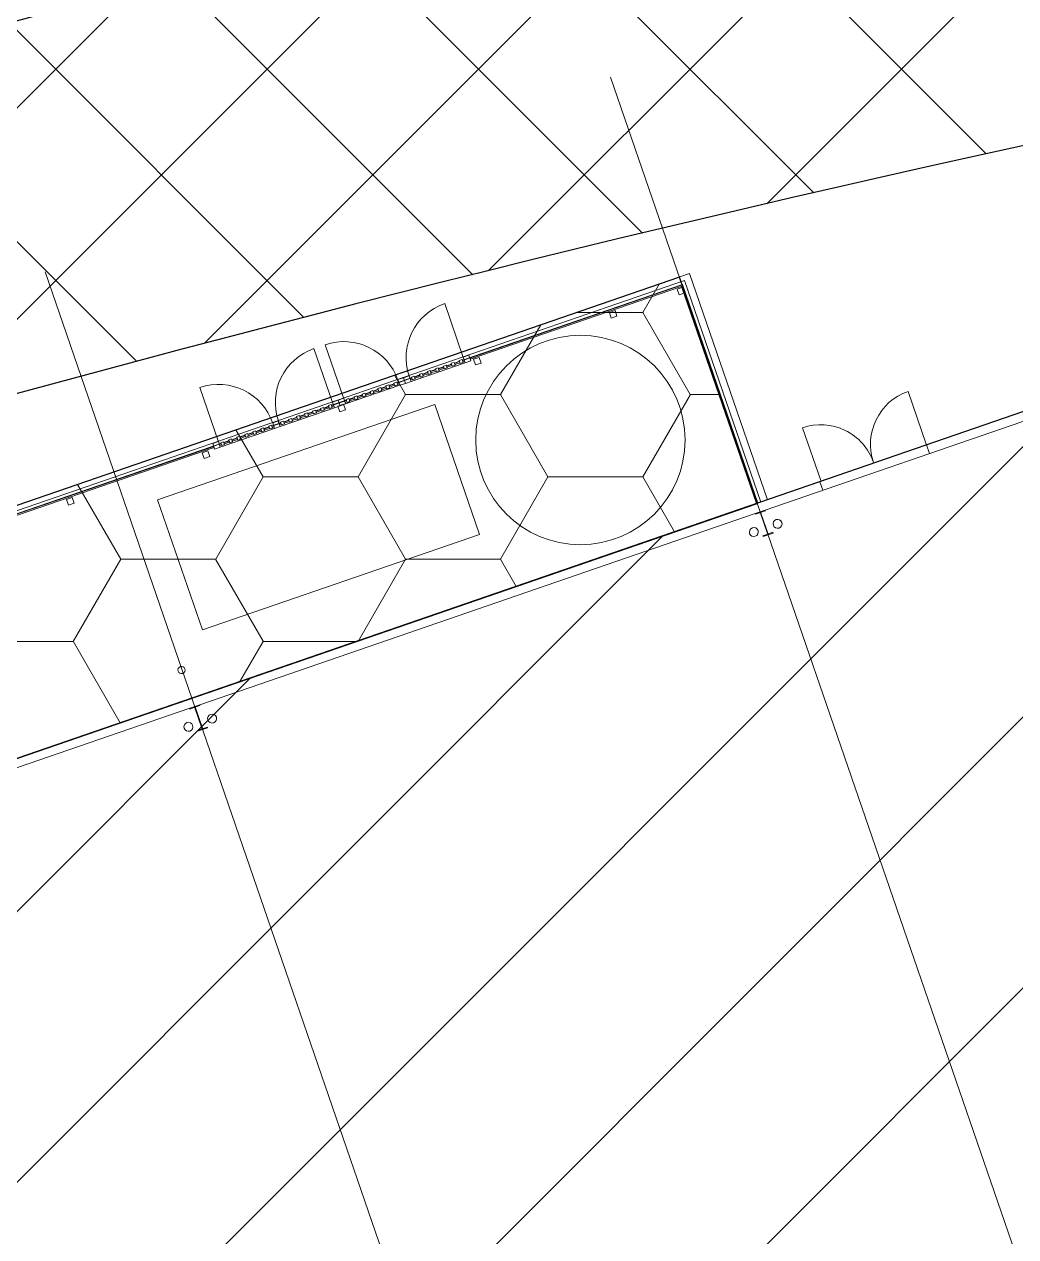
# Model space of a CAD drawing. Header units: millimetres. Extents: x 674 to 609626, y -20132 to 4061356.
# Drawn here: x 138259 to 154839, y 4012758 to 4033027 of the extents above; entities that cross this region are included whole.
import ezdxf

# ---------------------------------------------------------------- set-up
doc = ezdxf.new("R2010")
doc.units = ezdxf.units.MM
for name, color, linetype, lineweight in [('A-000-M_MASS', 13, 'Continuous', 25), ('A-010-M_LINE', 90, 'Continuous', 18), ('A-214-M_CURT_WALL', 52, 'Continuous', 13), ('A-230-M_FLOOR', 192, 'Continuous', 13), ('A-325-M_DOOR', 31, 'Continuous', 13), ('A-325-M_DOOR_PANEL', 31, 'Continuous', 13), ('F-670-M_FSP', 13, 'Continuous', 13), ('M-520-M_DRAINAGE_FW', 2, 'Continuous', 13), ('P-500-M_PLMB_EQPM', 2, 'Continuous', 13), ('S-280-M_COLUMN', 52, 'Continuous', 13), ('S-280-M_STRUCT_FRAME', 12, 'Continuous', 13), ('Z-030-M_GRID', 191, 'Continuous', 13), ('Z-060-M_DETAIL', 92, 'Continuous', 25)]:
    doc.layers.add(name, color=color, linetype=linetype, lineweight=lineweight)

# ---------------------------------------------------------------- blocks, each defined once
blk = doc.blocks.new('X_Door-Panel-Hinge-Standard - Standard-3351107-S0_021 - GROUND LOADING PLAN')
at = {"layer": 'A-325-M_DOOR', "lineweight": 5}
blk.add_arc((-472, -20), 932, 270, 0, dxfattribs=at)
at = {"layer": 'A-325-M_DOOR_PANEL', "lineweight": 5}
blk.add_line((-472, -20), (-472, -952), dxfattribs=at)
blk = doc.blocks.new('X_Door-Panel-Hinge-Standard - Standard-3351174-S0_021 - GROUND LOADING PLAN')
at = {"layer": 'A-325-M_DOOR', "lineweight": 5}
blk.add_arc((-472, 20), 932, 360, 90, dxfattribs=at)
at = {"layer": 'A-325-M_DOOR_PANEL', "lineweight": 5}
blk.add_line((-472, 20), (-472, 952), dxfattribs=at)
blk = doc.blocks.new('Hydrant_double5 - Hydrant_double-1019381-S0_021 - GROUND LOADING PLAN')
at = {"layer": 'F-670-M_FSP', "lineweight": 5}
for start, end in [(19.0004, 199.0004), (199.0004, 19.0004)]:
    blk.add_arc((-2397820, 3973209), 60, start, end, dxfattribs=at)
blk = doc.blocks.new('Mechanical - Condensers - Mechanical - Condensers-1249279-S0_021 - GROUND LOADING PLAN')
at = {"layer": 'A-000-M_MASS', "lineweight": 5}
for p, q in [((-2378378, 4026673), (-2383011, 4025077)), ((-2377630, 4024498), (-2378378, 4026673)), ((-2383011, 4025077), (-2382263, 4022903)), ((-2382263, 4022903), (-2377630, 4024498))]:
    blk.add_line(p, q, dxfattribs=at)
blk = doc.blocks.new('Water Tanks - Water Tanks-1306764-S0_021 - GROUND LOADING PLAN')
at = {"layer": 'P-500-M_PLMB_EQPM', "lineweight": 5}
for start, end in [(0, 180), (180, 0)]:
    blk.add_arc((-2375468, 4026354), 1750, start, end, dxfattribs=at)
blk = doc.blocks.new('Downpipe - L Spreader - Default-3252010-S0_021 - GROUND LOADING PLAN')
at = {"layer": 'M-520-M_DRAINAGE_FW', "lineweight": 5}
for start, end in [(0, 180), (180, 0)]:
    blk.add_arc((-40, 150), 75, start, end, dxfattribs=at)
blk = doc.blocks.new('Downpipe - L Spreader - Default-3251983-S0_021 - GROUND LOADING PLAN')
at = {"layer": 'M-520-M_DRAINAGE_FW', "lineweight": 5}
for start, end in [(360, 180), (180, 360)]:
    blk.add_arc((-40, -150), 75, start, end, dxfattribs=at)
blk = doc.blocks.new('Structural Framing 11 - Structural Framing 1-1640090-S0_021 - GROUND LOADING PLAN')
at = {"layer": 'S-280-M_STRUCT_FRAME', "lineweight": 5}
for p, q in [((-2382307, 4021650), (-2382475, 4021592)), ((-2382475, 4021592), (-2382471, 4021580)), ((-2382471, 4021580), (-2382402, 4021604)), ((-2382387, 4021597), (-2382271, 4021259)), ((-2382263, 4021261), (-2382380, 4021599)), ((-2382373, 4021614), (-2382303, 4021638)), ((-2382303, 4021638), (-2382307, 4021650)), ((-2382278, 4021244), (-2382347, 4021220)), ((-2382347, 4021220), (-2382343, 4021208)), ((-2382343, 4021208), (-2382175, 4021266)), ((-2382179, 4021278), (-2382249, 4021254)), ((-2382175, 4021266), (-2382179, 4021278))]:
    blk.add_line(p, q, dxfattribs=at)
for centre, start, end in [((-2382398, 4021593), 19.0004, 109.0004), ((-2382369, 4021603), 109.0004, 199.0004), ((-2382281, 4021255), 289.0004, 19.0004), ((-2382253, 4021265), 199.0004, 289.0004)]:
    blk.add_arc(centre, 11.4, start, end, dxfattribs=at)
blk = doc.blocks.new('Structural Framing 50 - Structural Framing 1-1640149-S0_021 - GROUND LOADING PLAN')
at = {"layer": 'S-280-M_STRUCT_FRAME', "lineweight": 5}
for p, q in [((-2372852, 4024906), (-2373020, 4024848)), ((-2373020, 4024848), (-2373016, 4024835)), ((-2373016, 4024835), (-2372946, 4024859)), ((-2372932, 4024852), (-2372816, 4024514)), ((-2372808, 4024517), (-2372925, 4024855)), ((-2372918, 4024869), (-2372848, 4024893)), ((-2372848, 4024893), (-2372852, 4024906)), ((-2372823, 4024500), (-2372892, 4024476)), ((-2372892, 4024476), (-2372888, 4024464)), ((-2372888, 4024464), (-2372720, 4024522)), ((-2372724, 4024534), (-2372794, 4024510)), ((-2372720, 4024522), (-2372724, 4024534))]:
    blk.add_line(p, q, dxfattribs=at)
for centre, start, end in [((-2372943, 4024849), 19.0004, 109.0004), ((-2372914, 4024859), 109.0004, 199.0004), ((-2372826, 4024511), 289.0004, 19.0004), ((-2372797, 4024521), 199.0004, 289.0004)]:
    blk.add_arc(centre, 11.4, start, end, dxfattribs=at)
blk = doc.blocks.new('Curtain_Wall_Batten_Door - Louvre Single Door-3241633-S0_021 - GROUND LOADING PLAN')
at = {"layer": 'A-325-M_DOOR', "lineweight": 5}
for p, q in [((-398, 33), (-448, 33)), ((-448, 33), (-448, -17)), ((-398, -17), (-398, 33)), ((-257, 33), (-307, 33)), ((-307, 33), (-307, -17)), ((-257, -17), (-257, 33)), ((-116, 33), (-166, 33)), ((-166, 33), (-166, -17)), ((-116, -17), (-116, 33)), ((25, 33), (-25, 33)), ((-25, 33), (-25, -17)), ((25, -17), (25, 33)), ((166, 33), (116, 33)), ((116, 33), (116, -17)), ((166, -17), (166, 33)), ((307, 33), (257, 33)), ((257, 33), (257, -17)), ((307, -17), (307, 33)), ((448, 33), (398, 33)), ((398, 33), (398, -17)), ((448, -17), (448, 33)), ((-448, -17), (-398, -17)), ((-307, -17), (-257, -17)), ((-166, -17), (-116, -17)), ((-25, -17), (25, -17)), ((116, -17), (166, -17)), ((257, -17), (307, -17)), ((398, -17), (448, -17))]:
    blk.add_line(p, q, dxfattribs=at)
blk.add_arc((478, -42), 956, 180, 270, dxfattribs=at)
at = {"layer": 'A-325-M_DOOR_PANEL', "lineweight": 5}
blk.add_line((478, -42), (478, -998), dxfattribs=at)
blk = doc.blocks.new('Rectangular Mullion - 100 x 100mm-2718796-S0_021 - GROUND LOADING PLAN')
at = {"layer": 'A-214-M_CURT_WALL', "lineweight": 5}
blk.add_line((-2409267, 4016549), (-2408362, 4016861), dxfattribs=at)
blk = doc.blocks.new('Rectangular Mullion - 100 x 100mm-1765060-S0_021 - GROUND LOADING PLAN')
at = {"layer": 'A-214-M_CURT_WALL', "lineweight": 5}
for p, q in [((-100, 50), (0, 50)), ((-100, -50), (-100, 50)), ((0, 50), (0, -50)), ((0, -50), (-100, -50))]:
    blk.add_line(p, q, dxfattribs=at)
blk = doc.blocks.new('Rectangular Mullion - 100 x 100mm-1765061-S0_021 - GROUND LOADING PLAN')
at = {"layer": 'A-214-M_CURT_WALL', "lineweight": 5}
for p, q in [((0, 50), (-100, 50)), ((-100, 50), (-100, -50)), ((0, -50), (0, 50)), ((-100, -50), (0, -50))]:
    blk.add_line(p, q, dxfattribs=at)
blk = doc.blocks.new('Curtain_Wall_Batten_Door - Louvre Single Door-3241557-S0_021 - GROUND LOADING PLAN')
at = {"layer": 'A-325-M_DOOR', "lineweight": 5}
for p, q in [((-398, 17), (-448, 17)), ((-448, 17), (-448, -33)), ((-398, -33), (-398, 17)), ((-257, 17), (-307, 17)), ((-307, 17), (-307, -33)), ((-257, -33), (-257, 17)), ((-116, 17), (-166, 17)), ((-166, 17), (-166, -33)), ((-116, -33), (-116, 17)), ((25, 17), (-25, 17)), ((-25, 17), (-25, -33)), ((25, -33), (25, 17)), ((166, 17), (116, 17)), ((116, 17), (116, -33)), ((166, -33), (166, 17)), ((307, 17), (257, 17)), ((257, 17), (257, -33)), ((307, -33), (307, 17)), ((448, 17), (398, 17)), ((398, 17), (398, -33)), ((448, -33), (448, 17)), ((-448, -33), (-398, -33)), ((-307, -33), (-257, -33)), ((-166, -33), (-116, -33)), ((-25, -33), (25, -33)), ((116, -33), (166, -33)), ((257, -33), (307, -33)), ((398, -33), (448, -33))]:
    blk.add_line(p, q, dxfattribs=at)
blk.add_arc((478, 42), 956, 90, 180, dxfattribs=at)
at = {"layer": 'A-325-M_DOOR_PANEL', "lineweight": 5}
blk.add_line((478, 42), (478, 998), dxfattribs=at)
blk = doc.blocks.new('Rectangular Mullion - 100 x 100mm-1674794-S0_021 - GROUND LOADING PLAN')
at = {"layer": 'A-214-M_CURT_WALL', "lineweight": 5}
blk.add_line((-2407269, 4017237), (-2408173, 4016926), dxfattribs=at)
blk = doc.blocks.new('Rectangular Mullion - 100 x 100mm-1677029-S0_021 - GROUND LOADING PLAN')
at = {"layer": 'A-214-M_CURT_WALL', "lineweight": 5}
for p, q in [((-100, 50), (0, 50)), ((-100, -50), (-100, 50)), ((0, 50), (0, -50)), ((0, -50), (-100, -50))]:
    blk.add_line(p, q, dxfattribs=at)
blk = doc.blocks.new('Rectangular Mullion - 100 x 100mm-1677030-S0_021 - GROUND LOADING PLAN')
at = {"layer": 'A-214-M_CURT_WALL', "lineweight": 5}
for p, q in [((0, 50), (-100, 50)), ((-100, 50), (-100, -50)), ((0, -50), (0, 50)), ((-100, -50), (0, -50))]:
    blk.add_line(p, q, dxfattribs=at)
blk = doc.blocks.new('Curtain_Wall_Batten_Door - Louvre Single Door-3346503-S0_021 - GROUND LOADING PLAN')
at = {"layer": 'A-325-M_DOOR', "lineweight": 5}
for p, q in [((-400, 33), (-450, 33)), ((-450, 33), (-450, -17)), ((-400, -17), (-400, 33)), ((-258, 33), (-308, 33)), ((-308, 33), (-308, -17)), ((-258, -17), (-258, 33)), ((-117, 33), (-167, 33)), ((-167, 33), (-167, -17)), ((-117, -17), (-117, 33)), ((25, 33), (-25, 33)), ((-25, 33), (-25, -17)), ((25, -17), (25, 33)), ((167, 33), (117, 33)), ((117, 33), (117, -17)), ((167, -17), (167, 33)), ((308, 33), (258, 33)), ((258, 33), (258, -17)), ((308, -17), (308, 33)), ((450, 33), (400, 33)), ((400, 33), (400, -17)), ((450, -17), (450, 33)), ((-450, -17), (-400, -17)), ((-308, -17), (-258, -17)), ((-167, -17), (-117, -17)), ((-25, -17), (25, -17)), ((117, -17), (167, -17)), ((258, -17), (308, -17)), ((400, -17), (450, -17))]:
    blk.add_line(p, q, dxfattribs=at)
blk.add_arc((480, -42), 960, 180, 270, dxfattribs=at)
at = {"layer": 'A-325-M_DOOR_PANEL', "lineweight": 5}
blk.add_line((480, -42), (480, -1002), dxfattribs=at)
blk = doc.blocks.new('Rectangular Mullion - 100 x 100mm-3346502-S0_021 - GROUND LOADING PLAN')
at = {"layer": 'A-214-M_CURT_WALL', "lineweight": 5}
blk.add_line((-2381963, 4025958), (-2381055, 4026271), dxfattribs=at)
blk = doc.blocks.new('Rectangular Mullion - LVR002 - Swaged Louvre-3346311-S0_021 - GROUND LOADING PLAN')
at = {"layer": 'A-214-M_CURT_WALL', "lineweight": 5}
for p, q in [((-2377791, 4027446), (-2374237, 4028670)), ((-2374249, 4028644), (-2377784, 4027427)), ((-2378447, 4027220), (-2378361, 4027249)), ((-2378314, 4027266), (-2378228, 4027295)), ((-2378221, 4027276), (-2378307, 4027247)), ((-2378181, 4027312), (-2378095, 4027341)), ((-2378088, 4027322), (-2378174, 4027293)), ((-2378047, 4027358), (-2377961, 4027387)), ((-2377955, 4027368), (-2378041, 4027339)), ((-2377914, 4027403), (-2377886, 4027413)), ((-2377879, 4027394), (-2377907, 4027385)), ((-2378790, 4027102), (-2378761, 4027112)), ((-2378755, 4027093), (-2378783, 4027083)), ((-2378714, 4027128), (-2378628, 4027158)), ((-2378622, 4027139), (-2378708, 4027109)), ((-2378581, 4027174), (-2378495, 4027203)), ((-2378488, 4027185), (-2378574, 4027155)), ((-2378355, 4027230), (-2378441, 4027201)), ((-2379541, 4026843), (-2379455, 4026873)), ((-2379448, 4026854), (-2379534, 4026824)), ((-2379407, 4026889), (-2379321, 4026919)), ((-2379315, 4026900), (-2379401, 4026870)), ((-2379274, 4026935), (-2379188, 4026965)), ((-2379181, 4026946), (-2379267, 4026916)), ((-2379141, 4026981), (-2379054, 4027011)), ((-2379048, 4026992), (-2379134, 4026962)), ((-2379007, 4027027), (-2378979, 4027037)), ((-2378972, 4027018), (-2379001, 4027008)), ((-2380101, 4026651), (-2380072, 4026660)), ((-2380066, 4026641), (-2380094, 4026632)), ((-2379883, 4026725), (-2379855, 4026735)), ((-2379848, 4026716), (-2379877, 4026706)), ((-2379807, 4026751), (-2379721, 4026781)), ((-2379715, 4026762), (-2379801, 4026733)), ((-2379674, 4026797), (-2379588, 4026827)), ((-2379581, 4026808), (-2379668, 4026778)), ((-2380767, 4026421), (-2380681, 4026451)), ((-2380634, 4026467), (-2380548, 4026496)), ((-2380541, 4026478), (-2380627, 4026448)), ((-2380501, 4026513), (-2380415, 4026542)), ((-2380408, 4026523), (-2380494, 4026494)), ((-2380367, 4026559), (-2380281, 4026588)), ((-2380275, 4026569), (-2380361, 4026540)), ((-2380234, 4026605), (-2380148, 4026634)), ((-2380141, 4026615), (-2380227, 4026586)), ((-2381367, 4026214), (-2381280, 4026244)), ((-2381233, 4026260), (-2381147, 4026290)), ((-2381140, 4026271), (-2381227, 4026242)), ((-2381099, 4026307), (-2381071, 4026316)), ((-2381064, 4026297), (-2381093, 4026288)), ((-2380976, 4026349), (-2380948, 4026359)), ((-2380941, 4026340), (-2380970, 4026330)), ((-2380901, 4026375), (-2380815, 4026405)), ((-2380808, 4026386), (-2380894, 4026356)), ((-2380675, 4026432), (-2380761, 4026402)), ((-2381903, 4026030), (-2381816, 4026060)), ((-2381810, 4026041), (-2381896, 4026011)), ((-2381769, 4026076), (-2381682, 4026106)), ((-2381676, 4026087), (-2381763, 4026057)), ((-2381635, 4026122), (-2381548, 4026152)), ((-2381542, 4026133), (-2381629, 4026103)), ((-2381501, 4026168), (-2381414, 4026198)), ((-2381408, 4026179), (-2381495, 4026149)), ((-2381274, 4026225), (-2381361, 4026195)), ((-2386851, 4024326), (-2382073, 4025971)), ((-2382067, 4025952), (-2386844, 4024307)), ((-2381979, 4026004), (-2381950, 4026014)), ((-2381944, 4025995), (-2381972, 4025985)), ((-2387240, 4024192), (-2387154, 4024222)), ((-2387107, 4024238), (-2387021, 4024268)), ((-2387014, 4024249), (-2387101, 4024219)), ((-2386974, 4024284), (-2386945, 4024294)), ((-2386939, 4024275), (-2386967, 4024265)), ((-2387774, 4024008), (-2387688, 4024038)), ((-2387681, 4024019), (-2387767, 4023989)), ((-2387640, 4024054), (-2387554, 4024084)), ((-2387548, 4024065), (-2387634, 4024035)), ((-2387507, 4024100), (-2387421, 4024130)), ((-2387415, 4024111), (-2387501, 4024081)), ((-2387374, 4024146), (-2387288, 4024176)), ((-2387281, 4024157), (-2387367, 4024127)), ((-2387148, 4024203), (-2387234, 4024173)), ((-2388334, 4023816), (-2388248, 4023845)), ((-2388241, 4023826), (-2388327, 4023797)), ((-2388200, 4023861), (-2388114, 4023891)), ((-2388108, 4023872), (-2388194, 4023843)), ((-2388067, 4023907), (-2388039, 4023917)), ((-2388032, 4023898), (-2388060, 4023888)), ((-2387849, 4023982), (-2387821, 4023992)), ((-2387815, 4023973), (-2387843, 4023963)), ((-2388943, 4023606), (-2388914, 4023616)), ((-2388867, 4023632), (-2388781, 4023661)), ((-2388775, 4023643), (-2388861, 4023613)), ((-2388734, 4023678), (-2388648, 4023707)), ((-2388641, 4023688), (-2388727, 4023659)), ((-2388600, 4023724), (-2388514, 4023753)), ((-2388508, 4023734), (-2388594, 4023705)), ((-2388467, 4023770), (-2388381, 4023799)), ((-2388374, 4023780), (-2388461, 4023751)), ((-2389560, 4023393), (-2389474, 4023423)), ((-2389468, 4023404), (-2389554, 4023374)), ((-2389427, 4023439), (-2389341, 4023469)), ((-2389334, 4023450), (-2389420, 4023420)), ((-2389294, 4023485), (-2389208, 4023515)), ((-2389201, 4023496), (-2389287, 4023466)), ((-2389160, 4023531), (-2389132, 4023541)), ((-2389125, 4023522), (-2389154, 4023512)), ((-2388908, 4023597), (-2388936, 4023587)), ((-2390036, 4023229), (-2390008, 4023239)), ((-2390001, 4023220), (-2390030, 4023210)), ((-2389960, 4023255), (-2389874, 4023285)), ((-2389868, 4023266), (-2389954, 4023236)), ((-2389827, 4023301), (-2389741, 4023331)), ((-2389734, 4023312), (-2389821, 4023282)), ((-2389694, 4023347), (-2389608, 4023377)), ((-2389601, 4023358), (-2389687, 4023328)), ((-2390774, 4022975), (-2390691, 4023004)), ((-2390644, 4023020), (-2390561, 4023049)), ((-2390554, 4023030), (-2390637, 4023001)), ((-2390514, 4023065), (-2390431, 4023093)), ((-2390424, 4023074), (-2390507, 4023046)), ((-2390384, 4023110), (-2390301, 4023138)), ((-2390294, 4023119), (-2390377, 4023091)), ((-2390254, 4023154), (-2390225, 4023164)), ((-2390219, 4023145), (-2390247, 4023136)), ((-2392998, 4022209), (-2391204, 4022827)), ((-2391197, 4022808), (-2392991, 4022191)), ((-2391109, 4022860), (-2391081, 4022870)), ((-2391074, 4022851), (-2391103, 4022841)), ((-2391034, 4022886), (-2390951, 4022914)), ((-2390944, 4022895), (-2391027, 4022867)), ((-2390904, 4022931), (-2390821, 4022959)), ((-2390814, 4022940), (-2390897, 4022912)), ((-2390684, 4022985), (-2390767, 4022956))]:
    blk.add_line(p, q, dxfattribs=at)
blk = doc.blocks.new('Rectangular Mullion - LVR002 - Swaged Louvre-V74-S0_021 - GROUND LOADING PLAN')
at = {"layer": 'A-214-M_CURT_WALL', "lineweight": 5}
for p, q in [((-2393016, 4022263), (-2374202, 4028741)), ((-2374233, 4028678), (-2377916, 4027410)), ((-2377915, 4027406), (-2374235, 4028673)), ((-2374235, 4028673), (-2374233, 4028678)), ((-2378363, 4027256), (-2378450, 4027226)), ((-2378448, 4027222), (-2378362, 4027252)), ((-2378230, 4027302), (-2378316, 4027272)), ((-2378315, 4027268), (-2378229, 4027298)), ((-2378097, 4027347), (-2378183, 4027318)), ((-2378181, 4027314), (-2378095, 4027343)), ((-2377963, 4027393), (-2378049, 4027364)), ((-2378048, 4027360), (-2377962, 4027389)), ((-2378764, 4027118), (-2379009, 4027033)), ((-2379008, 4027029), (-2378762, 4027114)), ((-2378630, 4027164), (-2378716, 4027134)), ((-2378715, 4027130), (-2378629, 4027160)), ((-2378497, 4027210), (-2378583, 4027180)), ((-2378582, 4027176), (-2378495, 4027206)), ((-2379457, 4026879), (-2379543, 4026850)), ((-2379541, 4026846), (-2379455, 4026875)), ((-2379323, 4026925), (-2379409, 4026895)), ((-2379408, 4026891), (-2379322, 4026921)), ((-2379190, 4026971), (-2379276, 4026941)), ((-2379275, 4026937), (-2379189, 4026967)), ((-2379057, 4027017), (-2379143, 4026987)), ((-2379141, 4026983), (-2379055, 4027013)), ((-2380150, 4026640), (-2380236, 4026611)), ((-2379857, 4026741), (-2380103, 4026657)), ((-2380101, 4026653), (-2379855, 4026737)), ((-2379723, 4026787), (-2379810, 4026758)), ((-2379808, 4026754), (-2379722, 4026783)), ((-2379590, 4026833), (-2379676, 4026804)), ((-2379675, 4026800), (-2379589, 4026829)), ((-2380683, 4026457), (-2380769, 4026427)), ((-2380768, 4026423), (-2380682, 4026453)), ((-2380550, 4026503), (-2380636, 4026473)), ((-2380635, 4026469), (-2380549, 4026499)), ((-2380417, 4026549), (-2380503, 4026519)), ((-2380501, 4026515), (-2380415, 4026545)), ((-2380283, 4026595), (-2380369, 4026565)), ((-2380368, 4026561), (-2380282, 4026591)), ((-2380235, 4026607), (-2380149, 4026636)), ((-2381283, 4026250), (-2381369, 4026221)), ((-2381368, 4026217), (-2381281, 4026246)), ((-2381149, 4026297), (-2381235, 4026267)), ((-2381234, 4026263), (-2381147, 4026293)), ((-2380950, 4026365), (-2381101, 4026313)), ((-2381100, 4026309), (-2380949, 4026361)), ((-2380817, 4026411), (-2380903, 4026381)), ((-2380901, 4026377), (-2380815, 4026407)), ((-2381818, 4026066), (-2381905, 4026036)), ((-2381904, 4026032), (-2381817, 4026062)), ((-2381684, 4026112), (-2381771, 4026082)), ((-2381770, 4026078), (-2381683, 4026108)), ((-2381551, 4026158), (-2381637, 4026128)), ((-2381636, 4026124), (-2381549, 4026154)), ((-2381417, 4026204), (-2381503, 4026174)), ((-2381502, 4026170), (-2381415, 4026200)), ((-2381952, 4026020), (-2386976, 4024290)), ((-2386974, 4024286), (-2381951, 4026016)), ((-2387156, 4024228), (-2387243, 4024198)), ((-2387241, 4024194), (-2387155, 4024224)), ((-2387023, 4024274), (-2387109, 4024244)), ((-2387108, 4024240), (-2387022, 4024270)), ((-2387690, 4024044), (-2387776, 4024015)), ((-2387775, 4024011), (-2387689, 4024040)), ((-2387557, 4024090), (-2387643, 4024060)), ((-2387641, 4024056), (-2387555, 4024086)), ((-2387423, 4024136), (-2387509, 4024106)), ((-2387508, 4024102), (-2387422, 4024132)), ((-2387290, 4024182), (-2387376, 4024152)), ((-2387375, 4024148), (-2387288, 4024178)), ((-2388383, 4023805), (-2388469, 4023776)), ((-2388468, 4023772), (-2388382, 4023801)), ((-2388250, 4023851), (-2388336, 4023822)), ((-2388334, 4023818), (-2388248, 4023847)), ((-2388116, 4023897), (-2388202, 4023868)), ((-2388201, 4023864), (-2388115, 4023893)), ((-2387823, 4023998), (-2388069, 4023914)), ((-2388068, 4023910), (-2387822, 4023994)), ((-2388917, 4023622), (-2389162, 4023537)), ((-2389161, 4023533), (-2388915, 4023618)), ((-2388783, 4023668), (-2388869, 4023638)), ((-2388868, 4023634), (-2388782, 4023664)), ((-2388650, 4023714), (-2388736, 4023684)), ((-2388735, 4023680), (-2388648, 4023710)), ((-2388516, 4023760), (-2388603, 4023730)), ((-2388601, 4023726), (-2388515, 4023756)), ((-2389476, 4023429), (-2389563, 4023399)), ((-2389561, 4023395), (-2389475, 4023425)), ((-2389343, 4023475), (-2389429, 4023445)), ((-2389428, 4023441), (-2389342, 4023471)), ((-2389210, 4023521), (-2389296, 4023491)), ((-2389294, 4023487), (-2389208, 4023517)), ((-2390010, 4023245), (-2390256, 4023161)), ((-2390254, 4023157), (-2390009, 4023241)), ((-2389877, 4023291), (-2389963, 4023262)), ((-2389961, 4023258), (-2389875, 4023287)), ((-2389743, 4023337), (-2389829, 4023308)), ((-2389828, 4023304), (-2389742, 4023333)), ((-2389610, 4023383), (-2389696, 4023353)), ((-2389694, 4023349), (-2389608, 4023379)), ((-2390693, 4023010), (-2390776, 4022982)), ((-2390774, 4022978), (-2390692, 4023006)), ((-2390563, 4023055), (-2390646, 4023026)), ((-2390644, 4023022), (-2390562, 4023051)), ((-2390433, 4023100), (-2390516, 4023071)), ((-2390514, 4023067), (-2390432, 4023096)), ((-2390303, 4023144), (-2390386, 4023116)), ((-2390384, 4023112), (-2390302, 4023140)), ((-2391083, 4022876), (-2393000, 4022216)), ((-2392999, 4022212), (-2391082, 4022872)), ((-2390953, 4022921), (-2391036, 4022892)), ((-2391034, 4022888), (-2390952, 4022917)), ((-2390823, 4022965), (-2390906, 4022937)), ((-2390904, 4022933), (-2390822, 4022961)), ((-2393000, 4022216), (-2393005, 4022231)), ((-2393000, 4022216), (-2392999, 4022212))]:
    blk.add_line(p, q, dxfattribs=at)
blk = doc.blocks.new('Rectangular Mullion - LVR002 - Swaged Louvre-3346312-S0_021 - GROUND LOADING PLAN')
at = {"layer": 'A-214-M_CURT_WALL', "lineweight": 5}
for p, q in [((-2374237, 4028670), (-2372980, 4025020)), ((-2372999, 4025013), (-2374249, 4028644)), ((-2372980, 4025020), (-2372999, 4025013))]:
    blk.add_line(p, q, dxfattribs=at)
blk = doc.blocks.new('Rectangular Mullion - LVR002 - Swaged Louvre-V75-S0_021 - GROUND LOADING PLAN')
at = {"layer": 'A-214-M_CURT_WALL', "lineweight": 5}
for p, q in [((-2374233, 4028678), (-2374235, 4028673)), ((-2374235, 4028673), (-2372978, 4025021)), ((-2372974, 4025022), (-2374233, 4028678)), ((-2374202, 4028741), (-2372927, 4025038)), ((-2372978, 4025021), (-2372974, 4025022)), ((-2372927, 4025038), (-2372974, 4025022))]:
    blk.add_line(p, q, dxfattribs=at)
blk = doc.blocks.new('aba - Structural Column - Steel - SHS - SHS100x100x9-3123692-S0_021 - GROUND LOADING PLAN')
at = {"layer": 'S-280-M_COLUMN', "lineweight": 5}
for p, q in [((-50, 50), (-50, -50)), ((-50, 50), (50, 50)), ((50, 50), (50, -50)), ((-50, -50), (50, -50))]:
    blk.add_line(p, q, dxfattribs=at)
blk = doc.blocks.new('25021-APA-ZZ-ZZ-M3-AR-000001_V3_rvt-1-S0_021 - GROUND LOADING PLAN')
at = {"layer": 'A-230-M_FLOOR', "lineweight": 5}
for p, q in [((-2356520, 4030688), (-2370153, 4025994)), ((-2374117, 4028859), (-2409744, 4016591)), ((-2372815, 4025077), (-2374117, 4028859)), ((-2363565, 4028103), (-2372852, 4024906)), ((-2370153, 4025994), (-2371936, 4025380)), ((-2370104, 4025852), (-2370153, 4025994)), ((-2371936, 4025380), (-2372815, 4025077)), ((-2371936, 4025380), (-2371887, 4025238)), ((-2372927, 4025038), (-2372815, 4025077)), ((-2408442, 4012809), (-2372999, 4025013)), ((-2373020, 4024848), (-2382307, 4021650)), ((-2382475, 4021592), (-2391762, 4018394))]:
    blk.add_line(p, q, dxfattribs=at)
blk.add_arc((-2296592, 3702791), 336000, 101.5, 109.70228, dxfattribs=at)
blk.add_open_spline([(-2411511, 4024905), (-2400296, 4028922), (-2388868, 4032341), (-2377291, 4035145)], degree=3, dxfattribs=at)
at = {"layer": 'A-000-M_MASS', "color": 253, "lineweight": 5}
blk.add_blockref('Mechanical - Condensers - Mechanical - Condensers-1249279-S0_021 - GROUND LOADING PLAN', (0, 0), dxfattribs=at)
at = {"layer": 'A-214-M_CURT_WALL', "color": 253, "lineweight": 5}
for name, p in [('Rectangular Mullion - LVR002 - Swaged Louvre-V74-S0_021 - GROUND LOADING PLAN', (0, 0)), ('Rectangular Mullion - LVR002 - Swaged Louvre-3346311-S0_021 - GROUND LOADING PLAN', (0, 0)), ('Rectangular Mullion - LVR002 - Swaged Louvre-3346312-S0_021 - GROUND LOADING PLAN', (0, 0)), ('Rectangular Mullion - LVR002 - Swaged Louvre-V75-S0_021 - GROUND LOADING PLAN', (0, 0)), ('Rectangular Mullion - 100 x 100mm-1674794-S0_021 - GROUND LOADING PLAN', (29399, 10130)), ('Rectangular Mullion - 100 x 100mm-2718796-S0_021 - GROUND LOADING PLAN', (29399, 10130)), ('Rectangular Mullion - 100 x 100mm-1674794-S0_021 - GROUND LOADING PLAN', (27213, 9377)), ('Rectangular Mullion - 100 x 100mm-3346502-S0_021 - GROUND LOADING PLAN', (0, 0))]:
    blk.add_blockref(name, p, dxfattribs=at)
at = {"layer": 'A-214-M_CURT_WALL', "color": 253, "lineweight": 5, "extrusion": (0, 0, -1)}
for name, p, rotation in [('Rectangular Mullion - 100 x 100mm-1677029-S0_021 - GROUND LOADING PLAN', (2377791, 4027447), 160.9995928798166), ('Rectangular Mullion - 100 x 100mm-1677029-S0_021 - GROUND LOADING PLAN', (2379978, 4026694), 160.9995928798146), ('Rectangular Mullion - 100 x 100mm-1765060-S0_021 - GROUND LOADING PLAN', (2379978, 4026694), 340.9995928798138), ('Rectangular Mullion - 100 x 100mm-1765060-S0_021 - GROUND LOADING PLAN', (2382074, 4025973), 340.9995928798157)]:
    blk.add_blockref(name, p, dxfattribs=dict(at, rotation=rotation))
at = {"layer": 'A-214-M_CURT_WALL', "color": 253, "lineweight": 5}
for name, p, rotation in [('Rectangular Mullion - 100 x 100mm-1765061-S0_021 - GROUND LOADING PLAN', (-2378885, 4027071), 19.00040712018626), ('Rectangular Mullion - 100 x 100mm-1677030-S0_021 - GROUND LOADING PLAN', (-2378885, 4027071), 199.0004071201834), ('Rectangular Mullion - 100 x 100mm-1677030-S0_021 - GROUND LOADING PLAN', (-2381071, 4026318), 199.0004071201854), ('Rectangular Mullion - 100 x 100mm-1765061-S0_021 - GROUND LOADING PLAN', (-2380977, 4026350), 19.00040712018425)]:
    blk.add_blockref(name, p, dxfattribs=dict(at, rotation=rotation))
at = {"layer": 'A-325-M_DOOR', "color": 253, "lineweight": 5}
for name, p, rotation in [('Curtain_Wall_Batten_Door - Louvre Single Door-3241557-S0_021 - GROUND LOADING PLAN', (-2378338, 4027259), 19.00040712018343), ('Curtain_Wall_Batten_Door - Louvre Single Door-3241633-S0_021 - GROUND LOADING PLAN', (-2379431, 4026882), 199.0004071201863), ('Curtain_Wall_Batten_Door - Louvre Single Door-3241557-S0_021 - GROUND LOADING PLAN', (-2380525, 4026506), 19.00040712018542), ('Curtain_Wall_Batten_Door - Louvre Single Door-3346503-S0_021 - GROUND LOADING PLAN', (-2381525, 4026162), 199.0004071201842), ('X_Door-Panel-Hinge-Standard - Standard-3351107-S0_021 - GROUND LOADING PLAN', (-2370599, 4025835), 199.0004071202119), ('X_Door-Panel-Hinge-Standard - Standard-3351174-S0_021 - GROUND LOADING PLAN', (-2371470, 4025535), 19.0004071202119)]:
    blk.add_blockref(name, p, dxfattribs=dict(at, rotation=rotation))
at = {"layer": 'F-670-M_FSP', "color": 253, "lineweight": 5}
blk.add_blockref('Hydrant_double5 - Hydrant_double-1019381-S0_021 - GROUND LOADING PLAN', (15208, 49023), dxfattribs=at)
at = {"layer": 'M-520-M_DRAINAGE_FW', "color": 253, "lineweight": 5}
for name, p, rotation in [('Downpipe - L Spreader - Default-3251983-S0_021 - GROUND LOADING PLAN', (-2373031, 4024384), 199.0004071202827), ('Downpipe - L Spreader - Default-3252010-S0_021 - GROUND LOADING PLAN', (-2372558, 4024547), 19.00040712024361), ('Downpipe - L Spreader - Default-3251983-S0_021 - GROUND LOADING PLAN', (-2382486, 4021128), 199.0004071202827), ('Downpipe - L Spreader - Default-3252010-S0_021 - GROUND LOADING PLAN', (-2382014, 4021291), 19.00040712024361)]:
    blk.add_blockref(name, p, dxfattribs=dict(at, rotation=rotation))
at = {"layer": 'P-500-M_PLMB_EQPM', "color": 253, "lineweight": 5}
blk.add_blockref('Water Tanks - Water Tanks-1306764-S0_021 - GROUND LOADING PLAN', (-474, -277), dxfattribs=at)
at = {"layer": 'S-280-M_COLUMN', "color": 253, "lineweight": 5, "rotation": 19.00040712015785}
for p in [(-2374260, 4028567), (-2375394, 4028176), (-2377664, 4027395), (-2379933, 4026613), (-2382202, 4025832), (-2384471, 4025050)]:
    blk.add_blockref('aba - Structural Column - Steel - SHS - SHS100x100x9-3123692-S0_021 - GROUND LOADING PLAN', p, dxfattribs=at)
at = {"layer": 'S-280-M_STRUCT_FRAME', "color": 253, "lineweight": 5}
for name in ['Structural Framing 50 - Structural Framing 1-1640149-S0_021 - GROUND LOADING PLAN', 'Structural Framing 11 - Structural Framing 1-1640090-S0_021 - GROUND LOADING PLAN']:
    blk.add_blockref(name, (0, 0), dxfattribs=at)

msp = doc.modelspace()

# ---------------------------------------------------------------- hatches: boundary and pattern name
at = {"layer": 'Z-060-M_DETAIL', "lineweight": 18}
h = msp.add_hatch(dxfattribs=at)
h.set_pattern_fill('FP_39', color=150, style=0, pattern_type=2)
h.set_pattern_definition([(45, (2523501.4, 0), (-1767.767, 1767.767), []), (135, (2523501.4, 0), (-1767.767, -1767.767), [])])
h.paths.add_polyline_path([(96245, 3945586), (100712, 3950053), (100488, 3950102), (100182, 3950188), (100047, 3950231), (99832, 3950312), (99622, 3950403), (99416, 3950505), (99164, 3950647), (99020, 3950737), (98831, 3950868), (97520, 3951917), (97129, 3952216), (96907, 3952378), (96590, 3952594), (96111, 3952893), (95937, 3952997), (95601, 3953183), (95093, 3953438), (94914, 3953524), (94563, 3953678), (94075, 3953870), (93847, 3953954), (93483, 3954076), (93057, 3954202), (92745, 3954285), (92372, 3954373), (91996, 3954449), (91617, 3954513), (91237, 3954566), (90856, 3954607), (90474, 3954636), (90004, 3954655), (89707, 3954660), (81061, 3954660), (80707, 3954666), (80355, 3954685), (80003, 3954716), (79652, 3954760), (79303, 3954816), (78957, 3954885), (78613, 3954965), (78272, 3955058), (77790, 3955213), (77601, 3955280), (77272, 3955408), (76948, 3955548), (76628, 3955700), (76315, 3955862), (76007, 3956036), (75706, 3956221), (75411, 3956416), (75124, 3956621), (74737, 3956925), (74571, 3957062), (74307, 3957297), (74052, 3957540), (73719, 3957888), (73567, 3958055), (73298, 3958377), (73121, 3958602), (72912, 3958887), (72714, 3959180), (72526, 3959479), (72349, 3959785), (72183, 3960096), (72028, 3960414), (71884, 3960737), (71752, 3961064), (71632, 3961397), (63374, 3985498), (63253, 3985872), (63143, 3986250), (63045, 3986631), (62959, 3987015), (62886, 3987401), (62823, 3987800), (62775, 3988180), (62738, 3988571), (62713, 3988964), (62701, 3989357), (62701, 3989750), (62714, 3990143), (62739, 3990536), (62776, 3990927), (62851, 3991478), (62887, 3991706), (62961, 3992092), (63047, 3992476), (63145, 3992857), (63282, 3993317), (63377, 3993608), (63540, 3994053), (63656, 3994344), (63812, 3994705), (64029, 3995155), (64159, 3995411), (64349, 3995755), (64558, 3996107), (64761, 3996425), (65067, 3996867), (65214, 3997068), (65455, 3997378), (65706, 3997681), (65967, 3997976), (66236, 3998262), (66594, 3998614), (66830, 3998833), (67098, 3999068), (67401, 3999318), (67712, 3999559), (68031, 3999789), (68357, 4000010), (68689, 4000220), (69028, 4000420), (69373, 4000608), (69724, 4000786), (86757, 4009087), (104171, 4015733), (114432, 4019404), (115522, 4019791), (117414, 4020449), (119311, 4021097), (121212, 4021733), (123116, 4022358), (125024, 4022971), (126936, 4023573), (128851, 4024164), (130769, 4024743), (132692, 4025311), (134788, 4025915), (136546, 4026412), (138860, 4027048), (140413, 4027467), (142931, 4028126), (144292, 4028475), (147002, 4029149), (148183, 4029438), (151073, 4030119), (152086, 4030354), (154041, 4030794), (155999, 4031223), (157959, 4031640), (159922, 4032046), (170220, 4034141), (171181, 4031349), (196234, 4037610), (195955, 4039377), (260999, 4052607), (261254, 4052656), (262017, 4052784), (262525, 4052859), (263040, 4052927), (263638, 4052993), (264238, 4053047), (265070, 4053101), (265440, 4053120), (266042, 4053138), (267106, 4053144), (286913, 4053144), (287204, 4053138), (287495, 4053120), (287784, 4053090), (288072, 4053047), (288358, 4052993), (288642, 4052927), (288922, 4052850), (289199, 4052760), (289498, 4052649), (289741, 4052547), (290004, 4052424), (290263, 4052290), (290515, 4052146), (290762, 4051991), (291002, 4051826), (291234, 4051651), (291533, 4051401), (291677, 4051273), (291886, 4051071), (292086, 4050860), (292278, 4050641), (292527, 4050322), (292633, 4050180), (292796, 4049938), (292948, 4049691), (293090, 4049437), (293222, 4049177), (293343, 4048912), (293452, 4048642), (293569, 4048308), (293637, 4048091), (293712, 4047809), (293776, 4047525), (293827, 4047239), (296518, 4030249), (296518, 4059144), (268053, 4059144), (267282, 4059138), (266510, 4059120), (265738, 4059090), (264968, 4059049), (264197, 4058995), (263428, 4058930), (262660, 4058852), (261893, 4058763), (260999, 4058643), (260364, 4058549), (259603, 4058425), (258843, 4058288), (258085, 4058140), (158330, 4037845), (156365, 4037439), (154402, 4037021), (152442, 4036592), (150485, 4036151), (148530, 4035698), (146578, 4035234), (144629, 4034758), (142683, 4034271), (140740, 4033771), (138800, 4033261), (136862, 4032738), (134788, 4032165), (132997, 4031659), (131070, 4031102), (129146, 4030534), (126646, 4029776), (125308, 4029363), (123394, 4028760), (121484, 4028146), (119577, 4027521), (117675, 4026884), (115776, 4026236), (113881, 4025576), (110360, 4024322), (102090, 4021360), (84369, 4014597), (64120, 4004730), (61505, 4003095), (61206, 4002902), (60874, 4002672), (60551, 4002433), (60234, 4002184), (59926, 4001925), (59626, 4001656), (59334, 4001378), (59052, 4001091), (58778, 4000796), (58514, 4000492), (58259, 4000180), (58014, 3999860), (57780, 3999533), (57555, 3999199), (57328, 3998833), (57139, 3998510), (56946, 3998156), (56766, 3997796), (56596, 3997431), (56438, 3997060), (56291, 3996685), (56157, 3996306), (56034, 3995922), (55923, 3995535), (55824, 3995144), (55738, 3994751), (55664, 3994355), (55602, 3993957), (55553, 3993558), (55516, 3993157), (55492, 3992755), (55480, 3992352), (55481, 3991949), (55499, 3991478), (55521, 3991145), (55559, 3990744), (55610, 3990345), (55674, 3989947), (55750, 3989552), (55838, 3989159), (55938, 3988769), (56051, 3988382), (56244, 3987800), (67013, 3956365), (67139, 3956015), (67277, 3955669), (67426, 3955328), (67612, 3954942), (67757, 3954661), (67939, 3954336), (68131, 3954018), (68333, 3953705), (68546, 3953400), (68768, 3953101), (69000, 3952810), (69241, 3952527), (69492, 3952252), (69751, 3951985), (70019, 3951726), (70295, 3951477), (70579, 3951236), (70871, 3951005), (71171, 3950784), (71477, 3950573), (71790, 3950371), (72109, 3950180), (72435, 3950000), (72766, 3949830), (73103, 3949672), (73444, 3949524), (73791, 3949387), (74141, 3949262), (74496, 3949149), (74854, 3949047), (75215, 3948956), (75579, 3948878), (75945, 3948811), (76313, 3948757), (76683, 3948715), (77054, 3948684), (77426, 3948666), (77798, 3948660), (88374, 3948660), (88760, 3948654), (89146, 3948635), (89531, 3948603), (90004, 3948546), (90296, 3948502), (90676, 3948433), (91054, 3948352), (91429, 3948258), (91800, 3948152), (92168, 3948034), (92531, 3947904), (92891, 3947763), (93245, 3947609), (93594, 3947444), (94075, 3947192), (94276, 3947081), (94607, 3946882), (94932, 3946673), (95250, 3946454), (95560, 3946224), (95863, 3945984), (96111, 3945732)])
h = msp.add_hatch(dxfattribs=at)
h.set_pattern_fill('FP_43', color=240, style=0, pattern_type=2)
h.set_pattern_definition([(45, (2523501.4, 0), (-2262.7417, 2262.7417), [])])
h.paths.add_polyline_path([(76024, 3957063), (123550, 3973428), (125141, 3968809), (218853, 3968809), (215362, 3990817), (202456, 3993537), (201710, 3998248), (201451, 3998207), (195477, 4036005), (168099, 4029182), (167515, 4030872), (63001, 3994884), (75754, 3957846)])
h = msp.add_hatch(dxfattribs=at)
h.set_pattern_fill('FP_41', color=190, style=0, pattern_type=2)
h.set_pattern_definition([(0, (2523501.4, 0), (2381.25, 1374.815), [1587.5, -3175]), (120, (2523501.4, 0), (-2381.2497, 1374.8155), [1587.5, -3175]), (60, (2523501.4, 0), (0.0003, 2749.6305), [0, -3175, 1587.5, 0])])
h.paths.add_polyline_path([(115060, 4012809), (150516, 4025018), (149214, 4028800), (113757, 4016591), (114806, 4013544)])

# ---------------------------------------------------------------- linework, layer by layer
at = {"layer": 'A-010-M_LINE', "lineweight": 25}
for p, q in [((167515, 4030872), (63001, 3994884)), ((149214, 4028800), (113757, 4016591)), ((150516, 4025018), (149214, 4028800)), ((115060, 4012809), (150516, 4025018))]:
    msp.add_line(p, q, dxfattribs=at)
for centre, radius in [((225390, 3708232), 336366), ((226909, 3702791), 336000)]:
    msp.add_arc(centre, radius, 101.5, 109.70228, dxfattribs=at)
at = {"layer": 'Z-030-M_GRID'}
for p, q in [((171746, 4032329), (43294, 3988098)), ((178533, 3943654), (148063, 4032144)), ((167883, 3943870), (138608, 4028889))]:
    msp.add_line(p, q, dxfattribs=at)

# ---------------------------------------------------------------- block references
at = {"lineweight": 5}
msp.add_blockref('25021-APA-ZZ-ZZ-M3-AR-000001_V3_rvt-1-S0_021 - GROUND LOADING PLAN', (2523501, 0), dxfattribs=at)

doc.saveas('drawing.dxf')
